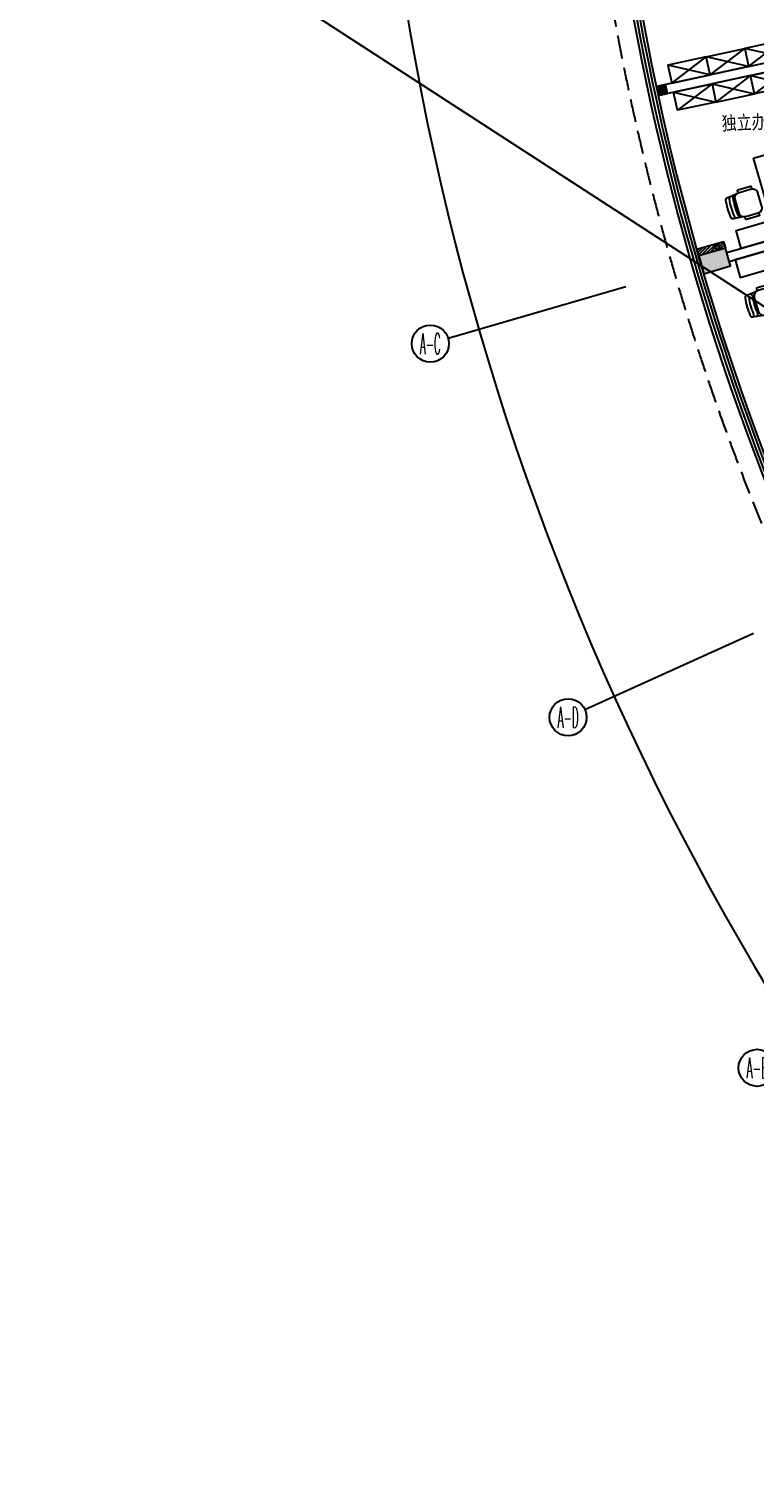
# Model space of a CAD drawing. Extents: x 13680 to 1640314, y -473492 to 65390.
# Drawn here: x 1406867 to 1422564, y -428889 to -397677 of the extents above; entities that cross this region are included whole.
import ezdxf
from ezdxf.enums import TextEntityAlignment as Align

# ---------------------------------------------------------------- set-up
doc = ezdxf.new("R2010")
doc.units = 0
doc.header["$LTSCALE"] = 1000
doc.header["$MEASUREMENT"] = 0
doc.linetypes.add('DASH', pattern=[0.35, 0.25, -0.1])
for name, color, linetype in [('AXIS', 1, 'Continuous'), ('AXIS_TEXT', 7, 'Continuous'), ('COLUMN', 255, 'Continuous'), ('HATCH', 8, 'Continuous'), ('LINE', 123, 'Continuous'), ('PUB_HATCH', 8, 'Continuous'), ('PUB_TEXT', 7, 'Continuous'), ('VPIPE-雨水', 4, 'DASH'), ('WALL', 255, 'Continuous'), ('WINDOW', 2, 'Continuous'), ('WIRE-照明', 120, 'Continuous'), ('装修家具', 8, 'Continuous')]:
    doc.layers.add(name, color=color, linetype=linetype)
doc.styles.add('_HZTXT', font='txt.shx', dxfattribs={"width": 0.8, "bigfont": 'HZTXT.shx'})
doc.styles.add('_TCH_AXIS', font='COMPLEX', dxfattribs={"bigfont": 'GBCBIG'})
doc.styles.add('_TCH_DIM_T3', font='SIMPLEX', dxfattribs={"width": 0.705882, "bigfont": 'GBCBIG'})
doc.styles.add('宋体', font='', dxfattribs={"width": 0.8})
doc.styles.get('宋体').set_extended_font_data('SimSun')
doc.dimstyles.new('_TCH_ARROW&&100', dxfattribs={"dimtxt": 297.5, "dimasz": 200, "dimexe": 250, "dimexo": 300, "dimgap": 126.25, "dimtad": 1, "dimdec": 0, "dimzin": 0, "dimdsep": 46, "dimtxsty": '_TCH_DIM_T3', "dimcen": 0.09, "dimclrt": 7, "dimazin": 2, "dimtfac": 1, "dimtdec": 0, "dimtix": 1, "dimtmove": 2, "dimatfit": 3, "dimfxl": 1, "dimtolj": 1, "dimtzin": 0, "dimarcsym": 0})

# ---------------------------------------------------------------- blocks, each defined once
blk = doc.blocks.new('yg')
at = {"layer": 'VPIPE-雨水', "linetype": 'Continuous'}
blk.add_circle((389134, 284313), 50, dxfattribs=at)
blk = doc.blocks.new('*D358')
at = {"layer": 'AXIS', "color": 0, "lineweight": -2, "transparency": 16777216}
for p, q in [((1497471, -403645), (1494221, -403645)), ((1545386, -459746), (1544877, -462956))]:
    blk.add_line(p, q, dxfattribs=at)
blk.add_arc((1554271, -403645), 59800, 180.19165, 260.80826, dxfattribs=at)
at = {"layer": 'AXIS', "color": 0, "transparency": 16777216}
for points in [[(1494438, -403845), (1494505, -403845), (1494471, -403645)], [(1544724, -462645), (1544714, -462710), (1544916, -462709)]]:
    blk.add_solid(points, dxfattribs=at)
at = {"layer": 'Defpoints', "color": 0, "transparency": 16777216}
for p in [(1497771, -403645), (1554271, -403645), (1500989, -430794), (1545433, -459450)]:
    blk.add_point(p, dxfattribs=at)
at = {"layer": 'AXIS', "color": 7, "transparency": 16777216, "insert": (1509008, -442304), "char_height": 297.5, "attachment_point": 5, "rotation": 310.5, "style": '_TCH_DIM_T3'}
blk.add_mtext('\\A1;81°', dxfattribs=at)
blk = doc.blocks.new('A$C0B520725')
at = {"layer": '装修家具', "color": 8}
for p, q in [((574, 2310), (501, 2330)), ((582, 2303), (704, 2260)), ((597, 2354), (724, 2330)), ((832, 2230), (733, 2265)), ((432, 1942), (364, 1976)), ((419, 1893), (529, 1826)), ((442, 1941), (561, 1891)), ((292, 1581), (219, 1601)), ((300, 1574), (422, 1531)), ((315, 1625), (442, 1601)), ((676, 1828), (579, 1868)), ((550, 1500), (451, 1536)), ((1754, 1369), (1641, 1079)), ((1903, 1486), (1892, 1457)), ((1901, 1437), (1901, 1437)), ((2168, 1334), (1901, 1437)), ((2184, 1393), (1923, 1494)), ((2182, 1345), (2193, 1373)), ((2320, 1247), (2189, 1320)), ((150, 1213), (82, 1246)), ((137, 1164), (247, 1097)), ((160, 1212), (279, 1162)), ((394, 1098), (297, 1139)), ((1641, 1079), (1641, 1079)), ((2113, 896), (2225, 1186)), ((2267, 1208), (2274, 1230)), ((2394, 1208), (2320, 1247)), ((1684, 920), (1673, 892)), ((1682, 872), (1943, 771)), ((1701, 930), (1962, 829)), ((1704, 929), (1704, 929)), ((1963, 779), (1974, 808)), ((1996, 822), (2142, 788)), ((2118, 830), (2128, 849)), ((2142, 788), (2223, 765))]:
    blk.add_line(p, q, dxfattribs=at)
for points in [[(1123, 2572), (365, 613), (1204, 289), (1962, 2247)], [(1739, 1672), (1427, 864), (974, 1039), (1287, 1847)], [(1349, 662), (1204, 289), (1950, 0), (2095, 373)]]:
    blk.add_lwpolyline(points, close=True, dxfattribs=at)
for centre, radius, start, end in [((771, 2022), 489, 136.1102, 181.5881), ((778, 2019), 394, 138.5626, 179.1358), ((450, 2320), 51.9, 309.1666, 127.5841), ((598, 2326), 27.9, 91.0726, 236.5665), ((708, 2297), 36.8, 262.856, 65.3359), ((791, 2173), 70.3, 1.2819, 54.3409), ((333, 2018), 51.9, 190.1142, 8.5317), ((438, 1914), 27.9, 81.1318, 226.6257), ((540, 1861), 36.8, 252.3624, 54.8424), ((158, 2259), 708, 324.6071, 353.0912), ((489, 1293), 489, 136.1102, 181.5881), ((168, 1591), 51.9, 309.1666, 127.5841), ((316, 1597), 27.9, 91.0726, 236.5665), ((426, 1567), 36.8, 262.856, 65.3359), ((684, 1898), 70.3, 263.3575, 316.4165), ((51, 1288), 51.9, 190.1142, 8.5317), ((496, 1290), 394, 138.5626, 179.1358), ((-124, 1530), 708, 324.6071, 353.0912), ((509, 1443), 70.3, 1.2819, 54.3409), ((1862, 1327), 117, 70.7594, 158.8492), ((1906, 1451), 15.6, 158.8492, 248.8492), ((1917, 1480), 15.6, 68.8492, 158.8492), ((2167, 1350), 15.6, 248.8492, 338.8492), ((2116, 1228), 117, 338.8492, 65.7577), ((2179, 1379), 15.6, 338.8492, 68.8492), ((2304, 1218), 32.5, 61.5131, 158.7685), ((156, 1184), 27.9, 81.1318, 226.6257), ((258, 1132), 36.8, 252.3624, 54.8424), ((402, 1168), 70.3, 263.3575, 316.4165), ((1750, 1037), 117, 158.8492, 246.9389), ((1002, 1491), 1296, 330.2968, 347.4015), ((1081, 1462), 1296, 330.2968, 347.4015), ((1083, 1463), 1374, 330.2968, 338.7839), ((2383, 1173), 37.3, 71.5424, 170.1312), ((1082, 1460), 1374, 338.9144, 347.4015), ((2382, 1168), 41.7, 349.0015, 72.8023), ((1688, 886), 15.6, 158.8492, 248.8492), ((1699, 915), 15.6, 68.8492, 158.8492), ((1949, 785), 15.6, 248.8492, 338.8492), ((2004, 938), 117, 248.8492, 338.8492), ((1960, 814), 15.6, 338.8492, 59.8903), ((2146, 818), 30.1, 156.7185, 259.6921), ((2261, 805), 55.7, 165.1521, 226.8927), ((2242, 798), 38.4, 239.9658, 335.7013)]:
    blk.add_arc(centre, radius, start, end, dxfattribs=at)
blk = doc.blocks.new('A$C44F7551D')
at = {"layer": '装修家具', "color": 8}
for p, q in [((0, 400), (850, 0)), ((850, 400), (0, 0))]:
    blk.add_line(p, q, dxfattribs=at)
blk.add_lwpolyline([(0, 400), (0, 0), (850, 0), (850, 400)], close=True, dxfattribs=at)
blk = doc.blocks.new('A$C4CDD4A0C')
at = {"layer": '装修家具', "color": 8}
for p, q in [((1426, 1634), (1426, 1335)), ((1264, 1482), (1593, 1482)), ((222, 1146), (139, 1139)), ((371, 1167), (222, 1146)), ((260, 1116), (258, 1094)), ((288, 1056), (288, 744)), ((386, 1218), (386, 1188)), ((682, 1234), (402, 1234)), ((685, 1173), (405, 1173)), ((682, 1172), (682, 1172)), ((697, 1188), (697, 1218)), ((794, 744), (794, 1056)), ((794, 1056), (794, 1056)), ((139, 663), (222, 654)), ((222, 654), (371, 633)), ((258, 709), (259, 686)), ((395, 628), (682, 628)), ((682, 628), (682, 628)), ((386, 612), (386, 582)), ((402, 566), (682, 566)), ((697, 582), (697, 612))]:
    blk.add_line(p, q, dxfattribs=at)
for points in [[(917, 1400), (917, 1800), (117, 1800), (117, 1400)], [(1717, 0), (1717, 1800), (917, 1800), (917, 0)]]:
    blk.add_lwpolyline(points, close=True, dxfattribs=at)
blk.add_circle((1425, 1482), 86.5, dxfattribs=at)
for centre, radius, start, end in [((1453, 898), 1374, 171.4477, 179.9347), ((133, 1101), 38.4, 81.1166, 176.8521), ((118, 1087), 55.7, 6.303, 68.0435), ((1455, 900), 1296, 171.4477, 188.5523), ((230, 1117), 30.1, 357.8693, 100.843), ((1539, 901), 1296, 171.4477, 188.5523), ((405, 1056), 117, 90, 180), ((402, 1218), 15.6, 90, 180), ((402, 1188), 15.6, 180, 261.0411), ((682, 1218), 15.6, 0, 90), ((682, 1188), 15.6, 270, 0), ((678, 1056), 117, 0, 88.0898), ((1453, 902), 1374, 180.0653, 188.5523), ((136, 705), 41.7, 190.1524, 273.9531), ((137, 700), 37.3, 272.6932, 11.282), ((227, 686), 32.5, 262.6639, 359.9194), ((405, 744), 117, 180, 266.9085), ((402, 612), 15.6, 90, 180), ((678, 744), 117, 271.9102, 0), ((682, 612), 15.6, 0, 90), ((402, 582), 15.6, 180, 270), ((682, 582), 15.6, 270, 0)]:
    blk.add_arc(centre, radius, start, end, dxfattribs=at)
blk = doc.blocks.new('_FZHK')
blk.add_lwpolyline([(-0.5, -0.5), (0.5, -0.5), (0.5, 0.5), (-0.5, 0.5)], close=True)
blk = doc.blocks.new('4FX')
at = {"layer": 'PUB_HATCH', "linetype": 'ByBlock'}
for points in [[(1500873.4, -415039.3), (1500677.9, -415081.3), (1500720, -415276.9), (1500915.5, -415234.8)], [(1502167.6, -418574.6), (1501591.8, -418741.9, 0.0018248), (1501703.4, -419126), (1502279.2, -418958.7)]]:
    blk.add_hatch(color=256, dxfattribs=at).paths.add_polyline_path(points)
at = {"layer": 'WALL'}
h = blk.add_hatch(dxfattribs=at)
h.set_pattern_fill('ANSI31', color=8, scale=30)
h.set_pattern_definition([(45, (1380874.886, -462691.616), (-33.67596, 33.67596), [])])
h.paths.add_polyline_path([(1502126.7, -418430.9), (1502168.6, -418574.9), (1501592.8, -418742.2), (1501550.9, -418598.2)])
at = {"layer": 'AXIS'}
for p, q in [((1500014.7, -419408.3), (1496173.5, -420524.3)), ((1502777, -426895.8), (1499131.4, -428541.8)), ((1502777, -426895.8), (1499131.4, -428541.8))]:
    blk.add_line(p, q, dxfattribs=at)
for centre in [(1495789.4, -420635.9), (1498766.8, -428706.5), (1502851.7, -436277.2)]:
    blk.add_circle(centre, 400, dxfattribs=at)
at = {"layer": 'LINE', "color": 8, "linetype": 'DASH', "ltscale": 2}
blk.add_arc((1554271.3, -403645.3), 55400, 179.17262, 261.82632, dxfattribs=at)
at = {"layer": 'WALL', "linetype": 'ByBlock'}
for p, q in [((1506152.3, -413902.7), (1500677.9, -415081.3)), ((1506194.4, -414098.2), (1500720, -415276.9))]:
    blk.add_line(p, q, dxfattribs=at)
at = {"layer": 'WALL'}
for p, q in [((1502195.5, -418670.6), (1506804.9, -417331.4)), ((1502251.3, -418862.7), (1506860.7, -417523.5))]:
    blk.add_line(p, q, dxfattribs=at)
at = {"layer": 'WALL', "color": 2}
blk.add_lwpolyline([(1502126.7, -418430.9), (1502168.6, -418574.9), (1501592.8, -418742.2), (1501550.9, -418598.2)], close=True, dxfattribs=at)
at = {"layer": 'WINDOW'}
for radius, start, end in [(55000, 179.58332, 212.4), (54933, 179.6527, 212.2957), (54867, 179.7212, 212.29557), (54800, 179.79091, 261.20908)]:
    blk.add_arc((1554271.3, -403645.3), radius, start, end, dxfattribs=at)
at = {"rotation": 217.3508387950792}
blk.add_blockref('A$C0B520725', (1503927.1, -417642.9), dxfattribs=at)
at = {"layer": 'COLUMN', "linetype": 'ByBlock', "xscale": 200.0000000000013, "yscale": 200.0000000000013, "zscale": 200.0000000000013, "rotation": 12.14995370586782}
blk.add_blockref('_FZHK', (1500796.7, -415158.1), dxfattribs=at)
at = {"layer": 'COLUMN', "xscale": 400.0000000000505, "yscale": 599.9999999999458, "zscale": 599.9999999999458, "rotation": 286.1999999423003}
blk.add_blockref('_FZHK', (1501935.3, -418850.3), dxfattribs=at)
at = {"layer": 'HATCH'}
blk.add_blockref('yg', (1112858.5, -702863.5), dxfattribs=at)
at = {"layer": '装修家具', "color": 8}
for p, rotation in [((1503414.6, -414082.9), 192.1505508488836), ((1501752.7, -414440.8), 192.1505508488821), ((1501963.2, -415418.4), 12.14935656289386)]:
    blk.add_blockref('A$C44F7551D', p, dxfattribs=dict(at, rotation=rotation))
at = {"layer": '装修家具', "color": 8, "xscale": -1}
for name, p, rotation in [('A$C44F7551D', (1501752.7, -414440.8), 192.1505508488816), ('A$C44F7551D', (1503625.1, -415060.6), 12.14935656289191), ('A$C44F7551D', (1501963.2, -415418.4), 12.14935656289335), ('A$C4CDD4A0C', (1501893.2, -416883.9), 196.1999074695059)]:
    blk.add_blockref(name, p, dxfattribs=dict(at, rotation=rotation))
at = {"layer": 'AXIS_TEXT', "style": '_TCH_AXIS'}
for s, width, p, p2 in [('A-C', 0.33871, (1495563.1, -420862.1), (1496015.7, -420862.1)), ('A-D', 0.328125, (1498540.5, -428932.7), (1498993.1, -428932.7)), ('A-E', 0.333333, (1502625.5, -436503.4), (1503078, -436503.4))]:
    blk.add_text(s, height=452.55, dxfattribs=dict(at, width=width)).set_placement(p, p2, align=Align.FIT)
at = {"layer": 'PUB_TEXT', "linetype": 'ByBlock', "style": '宋体', "width": 0.8}
blk.add_text('独立办公室（备）', height=296.2, rotation=2.1906, dxfattribs=at).set_placement((1502092.6, -416027.6))
at = {"layer": 'WALL', "color": 2, "style": '_HZTXT', "width": 0.8, "flags": 8}
blk.add_attdef('北', text='', height=500, rotation=8, dxfattribs=at).set_placement((1496404.1, -399276.5), align=Align.MIDDLE)
at = {"layer": 'AXIS'}
dim = blk.add_angular_dim_3p(base=(1500989.1, -430793.9), center=(1554271.3, -403645.3), p1=(1497771.3, -403645.3), p2=(1545432.6, -459449.7), dimstyle='_TCH_ARROW&&100', dxfattribs=at)
dim.commit()
dim.dimension.update_dxf_attribs({"geometry": '*D358', "text_midpoint": (1509008.1, -442303.7)})

msp = doc.modelspace()

# ---------------------------------------------------------------- linework, layer by layer
at = {"layer": 'WIRE-照明'}
msp.add_line((1434931.259, -411564.257), (1390016.454, -382457.261), dxfattribs=at)

# ---------------------------------------------------------------- block references
msp.add_blockref('4FX', (-80245.639, 16162.546))

doc.saveas('drawing.dxf')
